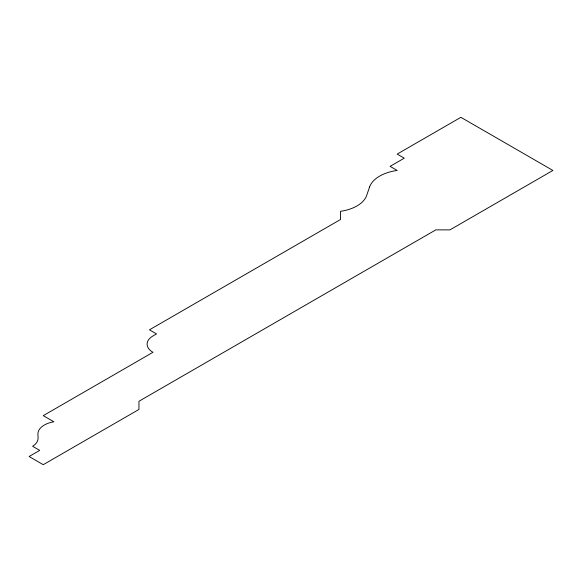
<?xml version="1.0" encoding="UTF-8"?>
<svg xmlns="http://www.w3.org/2000/svg" width="582" height="582" viewBox="0 0 582 582"><rect width="100%" height="100%" fill="white"/><g stroke="black" fill="none" stroke-linecap="round" stroke-linejoin="round"><path stroke-width="0.87" d="M369.563 187.026L366.66 195.487A35.313 20.385 0 0 1 340.55 211.31L340.55 219.487L149.436 329.827L156.514 333.908L152.971 335.952A20.021 11.56 0 0 0 152.971 352.299L43.257 415.643L53.871 421.775A22.123 12.775 0 0 0 37.903 434.499L38.092 437.693A21.105 12.186 0 0 1 32.636 446.292L39.714 450.381L29.1 456.514L43.257 464.683L138.953 409.437L138.953 401.26L435.809 229.875L449.959 229.875L552.9 170.446L460.879 117.317L397.179 154.099L404.257 158.18L390.1 166.357L397.179 170.446A36.913 21.308 0 0 0 369.563 187.026"/></g></svg>
